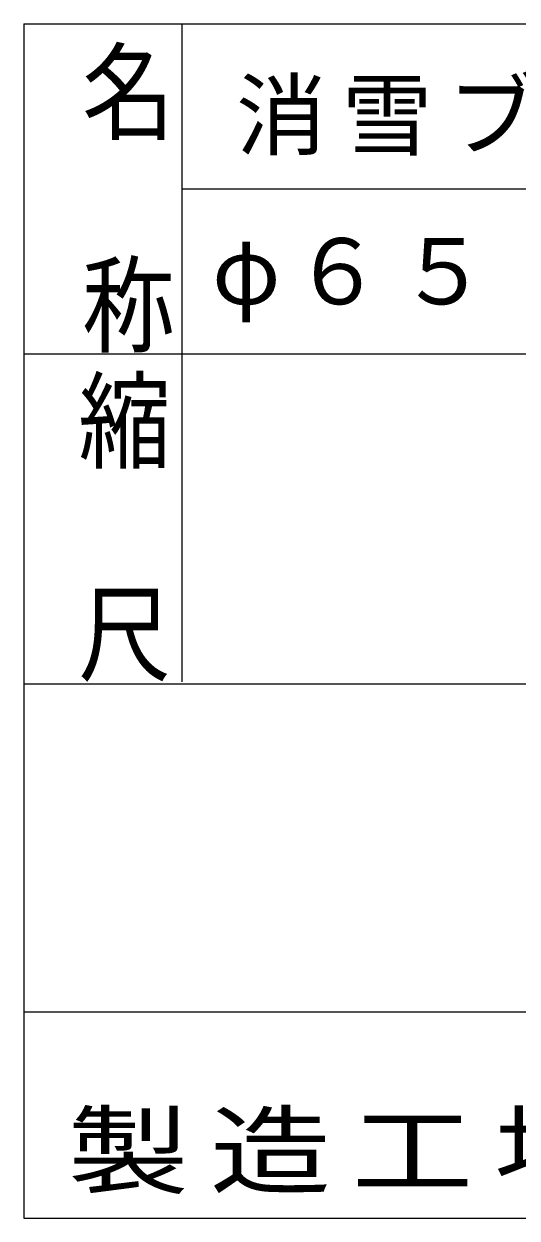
# Model space of a CAD drawing. Units: millimetres, scale not verified. Extents: x -2100 to 3769, y -2998 to 1470.
# Drawn here: x 2752 to 2991, y -2637 to -2058 of the extents above; entities that cross this region are included whole.
import ezdxf
from ezdxf.enums import TextEntityAlignment as Align

# ---------------------------------------------------------------- set-up
doc = ezdxf.new("R2010")
doc.units = ezdxf.units.MM
doc.header["$LTSCALE"] = 15
doc.layers.add('0-0_図面枠', color=7, linetype='Continuous', lineweight=9)
doc.styles.add('@ＭＳ ゴシック', font='')
doc.styles.add('ＭＳ ゴシック', font='')
doc.styles.get('@ＭＳ ゴシック').set_extended_font_data('@MS Gothic')
doc.styles.get('ＭＳ ゴシック').set_extended_font_data('MS Gothic')

msp = doc.modelspace()

# ---------------------------------------------------------------- linework, layer by layer
at = {"layer": '0-0_図面枠', "color": 5}
for p, q in [((2751.71, -2057.75), (3769.48, -2057.75)), ((2751.71, -2057.75), (2751.71, -2636.69)), ((2828.23, -2057.75), (2828.23, -2217.75)), ((2751.71, -2217.75), (2751.71, -2376.69)), ((2751.71, -2217.75), (3769.48, -2217.75)), ((2828.23, -2217.75), (2828.23, -2376.69)), ((2751.71, -2377.75), (3769.48, -2377.75)), ((2751.71, -2536.69), (3769.48, -2536.69)), ((2751.71, -2636.69), (3769.48, -2636.69))]:
    msp.add_line(p, q, dxfattribs=at)
at = {"layer": '0-0_図面枠', "color": 4}
msp.add_line((2828.23, -2137.75), (3769.48, -2137.75), dxfattribs=at)

# ---------------------------------------------------------------- texts
at = {"layer": '0-0_図面枠', "style": '@ＭＳ ゴシック', "width": 1.15}
for s, p in [('名\u3000称', (2775.39, -2064.5)), ('縮\u3000尺', (2773.61, -2223.86))]:
    msp.add_text(s, height=32.88, rotation=270, dxfattribs=at).set_placement(p, align=Align.BOTTOM_LEFT)
at = {"layer": '0-0_図面枠', "attachment_point": 7, "style": 'ＭＳ ゴシック'}
for s, insert, char_height in [('\\T1.17;消雪ブロック\u3000Ｗ―Ｓ芯合わせ\u3000', (2854.48, -2121.63), 32.1), ('\\T1.17;φ６５\u3000ＨＩＶＰ－ＲＲ－Ｇ', (2842.81, -2202.44), 32.1), ('\\T1.17;\\W1.25;製造工場', (2772.86, -2625.13), 34.49)]:
    msp.add_mtext(s, dxfattribs=dict(at, insert=insert, char_height=char_height))

doc.saveas('drawing.dxf')
